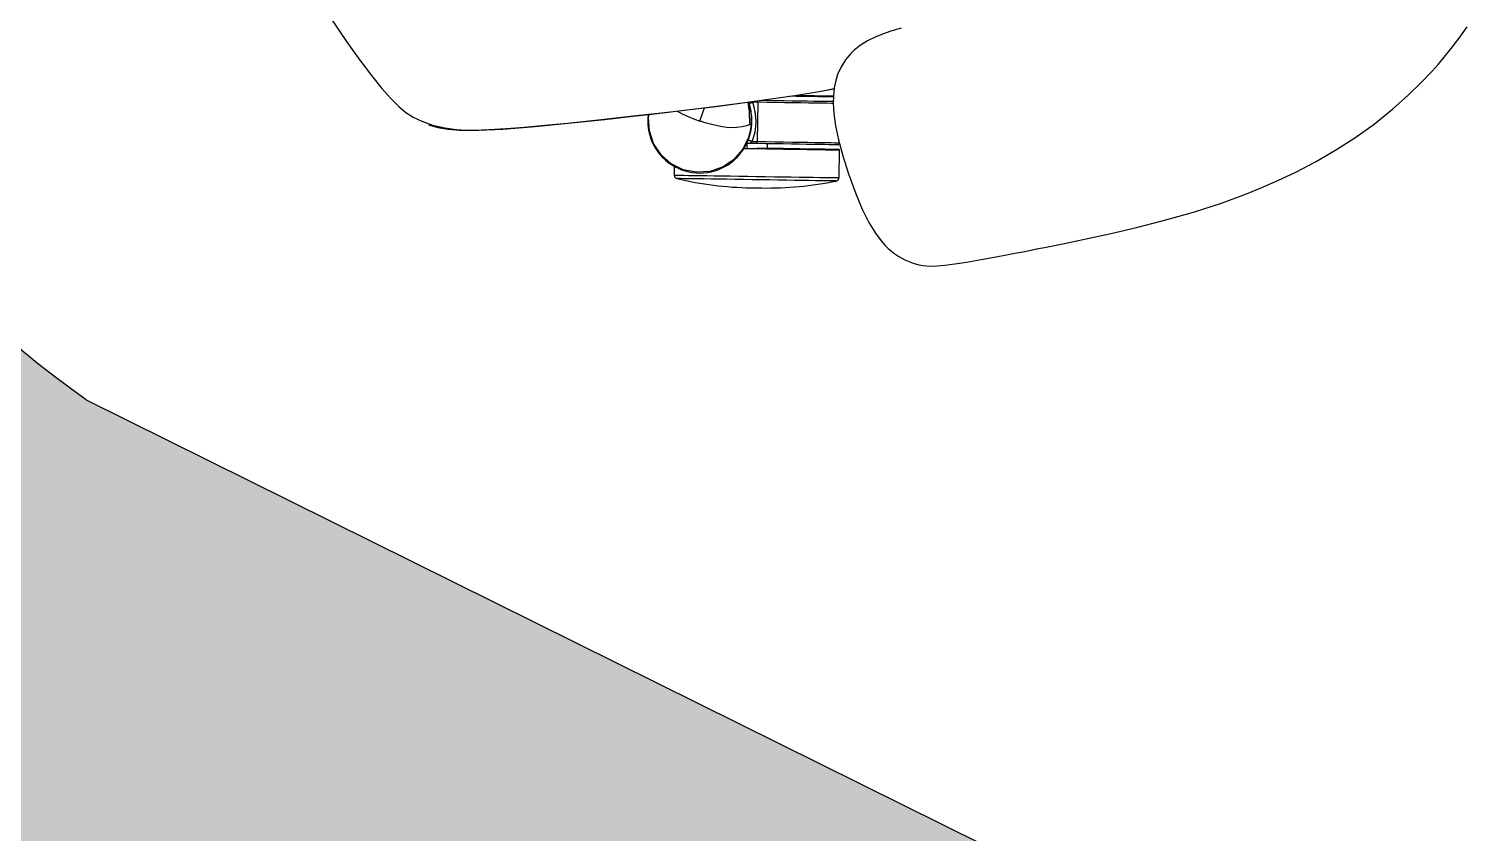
# Model space of a CAD drawing. Extents: x -15 to 8521, y -5327 to 1905.
# Drawn here: x 3983.3 to 4036.7, y -4774.5 to -4744.7 of the extents above; entities that cross this region are included whole.
import ezdxf

# ---------------------------------------------------------------- set-up
doc = ezdxf.new("R2010")
doc.units = 0
doc.layers.add('AR-HTC-MOB', color=253, linetype='Continuous', plot=False)
doc.layers.add('AR-MOB', color=2, linetype='Continuous')

# ---------------------------------------------------------------- blocks, each defined once
blk = doc.blocks.new('CAD-GIR-TELA')
at = {"color": 1, "linetype": 'Continuous'}
for p, q in [((0.3068505896405895, -0.1001565341407513), (0.2969838718147457, -0.09770269025830203)), ((0.2728117821836804, -0.1231839412798763), (0.2723716468578914, -0.1249537115068051)), ((0.2728117821836804, -0.1231839412798763), (0.286922949987229, -0.1266933829379013)), ((0.2801974449305362, -0.1274259566280307), (0.2803069238805165, -0.128075764319874)), ((0.2864828146612126, -0.1284631531648301), (0.286922949987229, -0.1266933829379013)), ((0.2876722263499687, -0.1268797281809384), (0.2869844158281012, -0.1296453628806375)), ((0.2901537570362507, -0.1235664268938308), (0.2885927872544016, -0.1231782227373515)), ((0.286763306377452, -0.1305343755457216), (0.2871239029925619, -0.1308859696905529)), ((0.2868318383038968, -0.1306011749188656), (0.2883126352583076, -0.1309694490987567)), ((0.2682377402784368, -0.1620451565954681), (0.2692855359362056, -0.1523412643759912)), ((0.2889580266448775, -0.1586923464092251), (0.2920985146840849, -0.1594733861625173))]:
    blk.add_line(p, q, dxfattribs=at)
at = {"color": 1, "linetype": 'Continuous', "flags": 128}
for points in [[(0.3062636519582611, -0.09638291842929902), (0.3137114599851429, -0.09550804360242182), (0.320143609435263, -0.09444648381395382), (0.325593415089088, -0.09313942866810976), (0.3299703993802723, -0.0916705670592819), (0.3331833826980528, -0.09023510514452937), (0.3351814530149113, -0.0891396927072492), (0.3365174632440358, -0.08830065220399774), (0.3378145194294575, -0.08738234475094941), (0.3390624074752395, -0.08637941984488862), (0.3402977486966847, -0.08524218844786446), (0.3420861466477163, -0.08325683479961299), (0.3439706840661074, -0.08054348230734831), (0.3449946317023205, -0.07861668994564752), (0.345633953508468, -0.07710642269239543), (0.346012781518084, -0.07601856891824355), (0.3464655768871125, -0.07440779119770013), (0.3469191875983597, -0.07217804059882837), (0.3473057611174681, -0.06935365778190317), (0.3476959809211166, -0.06552235838626075), (0.3480285623320469, -0.06124039815631477), (0.3483470342248438, -0.05576893565557839), (0.3485706802212007, -0.0508772937937465), (0.3487407644263385, -0.04673859156628168), (0.3488867741248214, -0.04302676444513054), (0.3490017338292546, -0.04001472279878726), (0.3490949970318979, -0.03752032823786067), (0.3491884187756114, -0.03481987641816886), (0.349285781217759, -0.0318294095454803), (0.3494973107065107, -0.02484015791105776), (0.3496954780434862, -0.01664626685214898), (0.3498269705614803, -0.007260111187406437), (0.3498169829358631, 0.003060716303934896), (0.3496117268598482, 0.01294104257704021), (0.3490311078799095, 0.02489724815086447), (0.34811129435775, 0.0357652092875469), (0.3469003447087289, 0.04556445963589795), (0.3459433663213076, 0.05164764206801919), (0.3447563099991839, 0.05803642685168597), (0.3431856243366838, 0.06521980603611155), (0.3411369817124523, 0.07315969754381513), (0.3384992725234497, 0.08179829310711284), (0.3357581312964157, 0.08947205152435345), (0.3324302562184585, 0.09751602052165254), (0.3286473209857377, 0.1054207458096243), (0.3249142106931231, 0.1122584928471042), (0.3213763688206654, 0.1180683742181827), (0.3181792841839979, 0.1229214357267665), (0.3162829246705314, 0.125654072728139), (0.3142269441852932, 0.1284757038647513), (0.3116974456806929, 0.1317263050018482), (0.3085431198990136, 0.1355045748223347), (0.305157153474056, 0.1393337453196182)], [(0.258049266631815, -0.06521348910973757), (0.2583575017765725, -0.06951416766014518), (0.2586365666866186, -0.07207564470490979), (0.2590969264017531, -0.07499681812305425), (0.2598663592100365, -0.07837244586880843), (0.2605751415037503, -0.08058641667321353), (0.2611264090703571, -0.08196648799457762), (0.2614737341316413, -0.08273545654583359), (0.262060015043744, -0.08386907562908164), (0.2631571147283012, -0.08564574208230624), (0.2648712961820365, -0.0879057046959133), (0.2670480115234568, -0.09015032915067422), (0.2694674648735145, -0.0920157236146224), (0.2719913467508377, -0.09344636157629793), (0.2740634070955821, -0.09435683857509503), (0.2755561846697674, -0.09490363887834974), (0.276852267003278, -0.09531558348862745), (0.2794996241143508, -0.0960063608567907), (0.2831931236075889, -0.09667330718957601), (0.287797671940325, -0.0970930142943871), (0.2931953878994591, -0.09718340124754832), (0.2993389377677431, -0.09694677812603913), (0.3062636519582611, -0.09638291842929902)], [(0.2531143110609264, -0.2437751989327808), (0.2563168311457957, -0.2376435843939362), (0.2589450962448154, -0.2291320367376102), (0.2611030592936459, -0.217496896227658), (0.2628744941300738, -0.2055358327293106), (0.2644821181738735, -0.1933690148948699), (0.2661418319128188, -0.1798614195026857), (0.2673523965515869, -0.1695099164176099), (0.2681981747548434, -0.1623908057285917), (0.2689963022062329, -0.1554168328016203), (0.2697817242926703, -0.1482907919148602), (0.2708024785981706, -0.138510531663087), (0.2717650962658809, -0.1287925865508441), (0.2726517762012008, -0.1190358798912712), (0.2734499489588416, -0.1092048321820585), (0.2740982619009174, -0.09932936102359236), (0.2742683007995765, -0.09443188738487152)], [(0.2724110085498523, -0.1215963944187024), (0.2728542919005577, -0.1198139981042914), (0.2736364074364701, -0.1166691164130498), (0.2743994083073176, -0.1136012255515197), (0.2751339636724879, -0.1106476263062177), (0.2758311503409914, -0.1078442605366945), (0.276482498073392, -0.1052252243616749), (0.2770801028202641, -0.1028223831031028), (0.2776166493893015, -0.1006649635896792), (0.2780856378831231, -0.09877919186237705), (0.2784813610633137, -0.09718803270425269), (0.2787989950079464, -0.09591083288387381), (0.2788550706920887, -0.09568531277909642)], [(0.279597915117165, -0.09589752169131316), (0.2793969847650715, -0.09670544427035566), (0.2789910021681408, -0.0983378448968324), (0.2785098518747873, -0.1002724903501075), (0.2779593996197036, -0.10248582702161), (0.2773463264929887, -0.1049509494482663), (0.2766781062280188, -0.1076378607640436), (0.2759628240526126, -0.1105138803372938), (0.2752092446187362, -0.1135440287939673), (0.2744264722971366, -0.116691435712255), (0.2736240644437657, -0.1199178264719194), (0.2728117821832257, -0.1231839412798763)], [(0.2772636397571659, -0.0954195986855666), (0.2771710106715091, -0.09579207402111933), (0.2768086928372213, -0.0972488870656889), (0.2763698257924716, -0.09901352757651694), (0.2758597317340445, -0.1010646048307535), (0.2752845934935522, -0.1033771950237679), (0.2746513865743054, -0.1059232489942588), (0.2739678111634021, -0.1086718413162089), (0.273338227861359, -0.1112033894405613)], [(0.2735186847019122, -0.1088782184356205), (0.2739296724460019, -0.107225706670306), (0.2745907133908077, -0.1045677051329221), (0.2751994155185002, -0.1021201346625276), (0.2757486674374832, -0.09991168990336519), (0.2762319919183938, -0.09796826846422846), (0.276643749667528, -0.09631264263089179), (0.2768944596693927, -0.09530450876081886)], [(0.2741140020407329, -0.09887609003226316), (0.2743046503389905, -0.0952232205263499), (0.2743140264851718, -0.09444863534872638)], [(0.286922949987229, -0.1266933829379013), (0.2877352322473143, -0.1234272681294897), (0.288537640116374, -0.1202008773707348), (0.2893203897695003, -0.1170534704519923), (0.290073991856616, -0.1140233219957736), (0.2907892513942443, -0.1111473024070619), (0.2914574942967647, -0.1084603911062914), (0.2920705674234796, -0.1059952686646284), (0.292621019679018, -0.1037819320085873), (0.2931021699716894, -0.1018472865553122), (0.2935081525690748, -0.1002148859288354), (0.2938340302662255, -0.09890458084328202), (0.2940758170764184, -0.09793231525418378), (0.294230614063963, -0.09730989995250638), (0.2942965188638027, -0.09704492190758174)], [(0.2948594952899839, -0.09798028307204731), (0.2947952664187596, -0.09823856872299075), (0.29464438747641, -0.0988452552032868), (0.294408692900106, -0.09979295936091148), (0.2940910589716168, -0.1010701648474424), (0.2936953357752827, -0.1026613240060215), (0.2932263472966952, -0.1045470843992007), (0.2926898007278851, -0.1067045039126242), (0.292092195981013, -0.1091073565053193), (0.2914408482486124, -0.1117263926798842), (0.2907436615805636, -0.1145297584344007), (0.2900091062149386, -0.1174833463765026), (0.2892461053286297, -0.1205512485566942), (0.288463989808406, -0.1236961189292742), (0.2876722263499687, -0.1268797281809384)], [(0.2892331961472792, -0.1272679436556245), (0.2900343583889935, -0.1240464787811106), (0.2908258274180753, -0.1208641264761354), (0.2915979326601246, -0.1177595123840547), (0.2923413432736197, -0.1147703109354552), (0.2930470228336617, -0.1119328151057744), (0.2937064331563306, -0.1092814606713546), (0.2943115116365789, -0.1068484413390252), (0.2948549657505737, -0.1046632897309792), (0.2953301597131031, -0.1027525262861673), (0.2957313636318304, -0.101139353544113), (0.2960536856414819, -0.09984333915508614), (0.2962932076807192, -0.09888022324321355), (0.2964470308324962, -0.09826169201505763), (0.296513297989577, -0.09799526452616192), (0.296516061004013, -0.09798414450779092)], [(0.2969838718147457, -0.09770269025830203), (0.296973046209132, -0.09774618516121336), (0.296886690551446, -0.0980933856694719), (0.2967149983621766, -0.0987837327370471), (0.2964599853046366, -0.09980912981700385), (0.2961246408792704, -0.1011575396487387), (0.2957128831144473, -0.1028131541638686), (0.2952295586333094, -0.1047565869212121), (0.2946803293677931, -0.1069650316803745), (0.2940716046027774, -0.1094126021507691), (0.2934105636575168, -0.1120705923540299), (0.2927049520417313, -0.1149078617299892), (0.2919630135243096, -0.1178911294555292), (0.2911934448125066, -0.1209854275361977), (0.2904053050021957, -0.1241544743156737), (0.2896078343364934, -0.1273611162769157)], [(0.2948594952899839, -0.09798028307204731), (0.2948814409139686, -0.09783057047843613), (0.2948737633339533, -0.09767946505098735), (0.294836711702601, -0.0975327419569112), (0.2947717581171219, -0.09739606311359239), (0.2946813938165178, -0.09727468279061213), (0.2945690612393719, -0.09717324376242686), (0.2944949579771219, -0.09712480033704196)], [(0.2994745521625646, -0.129814960159365), (0.3002720454812788, -0.126608318198123), (0.3010601852918171, -0.1234392714027308), (0.3018297313499261, -0.1203449846561853), (0.3025716698675751, -0.1173617169156387), (0.3032772814831333, -0.114524447554686), (0.3039383450811783, -0.111866446017757), (0.3045470471934095, -0.1094188755628238), (0.3050962764748419, -0.1072104307877453), (0.3055796009557525, -0.1052670093645247), (0.3059913587051142, -0.1036113835307333), (0.3063267031459418, -0.102262973683537), (0.3065817161877931, -0.101237587938158), (0.3067534083772898, -0.1005472408705828), (0.3068397640349758, -0.1002000290436627), (0.3068505896405895, -0.1001565341412061)], [(0.3078263882650845, -0.101439016535096), (0.3078020193456723, -0.1015369678189018), (0.3076940804203332, -0.101970976938901), (0.3075011900057234, -0.1027466492032545), (0.3072256354778347, -0.1038545744927433), (0.3068708140297076, -0.1052813000610513), (0.3064410060649152, -0.107009511754768), (0.3059414431829737, -0.1090182378165991), (0.3053781723433531, -0.1112830866763943), (0.3047580331310655, -0.1137765753451276), (0.3040885898913075, -0.1164684238488007), (0.3033779052004775, -0.1193259629048953), (0.3026346531114541, -0.1223145075678076), (0.3018678474302305, -0.1253977648775617), (0.3010867963432702, -0.1285383321796871), (0.3003009665783338, -0.1316980820906792), (0.2995199154909187, -0.1348386494087208), (0.2987531098096952, -0.1379219180521432), (0.2980098577208992, -0.1409104627000488), (0.2972991956826263, -0.1437680017561433), (0.2966297297898564, -0.1464598502602712), (0.2960095905780236, -0.1489533276094335), (0.2954463197379482, -0.1512181764692286), (0.2949467568566888, -0.1532269025315145), (0.2945169488914416, -0.1549551255438928), (0.294162127443542, -0.1563818511267527), (0.2938865955686651, -0.1574897764016896), (0.2936936825005887, -0.1582654486660431), (0.2935857435759317, -0.1586994464514646), (0.2935613746562922, -0.1587974090698481)], [(0.2060974453045219, -0.2705407441640091), (0.2167144813049617, -0.2664023986417305), (0.2241799092314523, -0.263285871858443), (0.2307089908229045, -0.2603826410727379), (0.2362191978843384, -0.2577308450186138), (0.2406756982334173, -0.2553512968966061), (0.2441994758787587, -0.2531569163488712), (0.2468995568326591, -0.2510922844617198), (0.2491994303411502, -0.2488822769932995), (0.2514700430335779, -0.2460842900622993), (0.2537135011391456, -0.2425476938169595), (0.2558044949707892, -0.2383100381489385), (0.2575855777133711, -0.2334935979552029), (0.2589911843026584, -0.2281968680858881), (0.2601325828823065, -0.2224268013760593), (0.2611846815955232, -0.2161845981472652), (0.2622080177372936, -0.2094344297429416), (0.2632356116430401, -0.2020407270583746), (0.2643291103333922, -0.1936507069476647), (0.265179214245336, -0.1868540654741082), (0.2660082558033992, -0.180021776522608), (0.2667607254977611, -0.1736529387017072), (0.2674078607562933, -0.1681880610126427), (0.26796451847963, -0.1636335867269736), (0.2687047357626398, -0.1574099998874772), (0.2695033614743352, -0.150440092228564), (0.270296732900988, -0.1430688560503768), (0.2713834146436511, -0.1325704486926043), (0.2723701068173341, -0.1220713732150216)], [(0.2801974449305362, -0.1274259566280307), (0.2825731655736945, -0.1283050156243917), (0.2848062963341818, -0.1294928306469956), (0.2886333719209233, -0.1326652972420561), (0.2915284268813139, -0.1367189743532435), (0.2932875413630427, -0.1413683424948431), (0.2937504149699635, -0.1463177699406515), (0.2929311345837959, -0.1512312555100834), (0.2908874291470056, -0.1557627423758277), (0.2877149625521724, -0.1595898066448171), (0.2836612741223234, -0.1624848616197596), (0.2790119059959579, -0.1642439761017158), (0.2740625011879274, -0.1647068497090913), (0.2691489929654836, -0.1638875693065529), (0.2680903490802393, -0.1634101219087825)], [(0.2719007786038219, -0.1267997025443037), (0.2755183856561416, -0.1271206317201177), (0.2803069238805165, -0.1280757643203287)], [(0.2737094689030073, -0.1264268195614022), (0.2729523790719668, -0.126481321232859), (0.2727595792387092, -0.1264968915288591), (0.2726626697503889, -0.1265048635218591), (0.272614090437628, -0.1265088834829839), (0.2726019286235442, -0.1265099026259122), (0.2725958364051166, -0.1265104008862181), (0.2725943190023372, -0.1265105254392438), (0.2725942284052962, -0.1265105367738215), (0.2725942057675184, -0.1265105367733668), (0.2725941831142791, -0.1265105367738215), (0.2725941831142791, -0.1265105480920283), (0.2724682845703228, -0.1265201960140985), (0.2721309471501172, -0.1265387444750559)], [(0.2725450149750941, -0.1264881268771205), (0.2725416631030839, -0.1264586395759579), (0.2725318113648427, -0.126371321384795), (0.272515799434359, -0.1262295241599531), (0.2724942388360887, -0.1260387059869572), (0.2724679675040989, -0.1258061821044976), (0.2724379819585465, -0.1255408983115558), (0.272405482520071, -0.1252530574311095), (0.2723716468578914, -0.1249537115068051)], [(0.2727963138033829, -0.1264934377559257), (0.273634663564053, -0.1264297977263595), (0.2744752554419847, -0.1264200818759491), (0.2753155981968121, -0.1264591151675631), (0.2761532685192378, -0.1265417339595842), (0.2769859337092839, -0.126662785897679), (0.2801974449305362, -0.1274259566280307)], [(0.2876722263499687, -0.1268797281809384), (0.2876578224193054, -0.1268761498390631), (0.2876151994519205, -0.1268655394005691), (0.2875459428109934, -0.1268483271478544), (0.2874527701899297, -0.1268251472306474), (0.2873392372912349, -0.1267969168761738), (0.2872096924622838, -0.1267647005324761), (0.2870691408645598, -0.1267297438112109), (0.286922949987229, -0.1266933829379013)], [(0.2896078343364934, -0.1273611162769157), (0.2888103410175518, -0.1305677469199509), (0.288431535660493, -0.1320908610778133)], [(0.2803069238805165, -0.1280757643203287), (0.2804241483547685, -0.1292432756913513), (0.2804328677309513, -0.1308252059257029), (0.2801971731548747, -0.1329754461189623), (0.2797141431021828, -0.1351174765145515), (0.2792959080938999, -0.1364718653458112), (0.2787315954585665, -0.1379961911593455), (0.2779708819955431, -0.1397532333835443), (0.2770272431050671, -0.1416587765461372), (0.2757668988319892, -0.1439254145675477), (0.2755910168223181, -0.1442241037066196), (0.2754142289043102, -0.1445207432261668), (0.2752374862923261, -0.1448140082356986), (0.2750617401702584, -0.1451024832640542), (0.2748864696552573, -0.1453873459790884), (0.2747119012167332, -0.1456683472588338)], [(0.2856109010290311, -0.1297376069564962), (0.2856276603115475, -0.1297131134679148), (0.2856772814202486, -0.1296405955522459), (0.2857578392736286, -0.1295228275271256), (0.2858662764433575, -0.1293643276289913), (0.2859984030935721, -0.1291711993944773), (0.2861491461642345, -0.1289508599643341), (0.2863127078192065, -0.1287117795600352), (0.2864828146612126, -0.1284631531648301)], [(0.2864828146612126, -0.1284631531648301), (0.2867377144841612, -0.1289991675016608), (0.2868813008717552, -0.1293571709616117), (0.2869431517387966, -0.1295265983653735), (0.2869744508402619, -0.1296162266175998), (0.2869844158281012, -0.1296453628806375)], [(0.2869844158281012, -0.1296453628806375), (0.2869828531504481, -0.129651624973576), (0.2869557891444856, -0.1297604924443476), (0.2868346013190148, -0.1302477349709079), (0.286763306377452, -0.1305343755457216)], [(0.2920985146840849, -0.1594733861625173), (0.2921093176364593, -0.1594298912746126), (0.2921956732946001, -0.1590826794476925), (0.2923673654838694, -0.158392332380572), (0.2926223785407274, -0.1573669466192769), (0.2929577229665483, -0.1560185367879967), (0.2933694807309166, -0.1543629109542053), (0.2938528052125093, -0.1524194895155233), (0.2944020571308101, -0.1502110447559062), (0.2950107592432687, -0.1477634742855116), (0.2956718002035359, -0.1451054727635892), (0.2963774344568719, -0.1422682147062915), (0.2971193729747483, -0.1392849469812063), (0.297888919033312, -0.136190648900083), (0.2986770588431682, -0.133021602120607), (0.2994745521625646, -0.129814960159365)], [(0.3031180002305973, -0.1328214757604655), (0.3031554368719753, -0.1326709138688784), (0.3032620848784973, -0.1322421250461048), (0.3034216831977119, -0.1316003912638735), (0.3036099308380926, -0.1308434260017748), (0.3037981784939348, -0.1300864607392214), (0.3039577767972332, -0.1294447382761064), (0.3040644248039825, -0.1290159494533327), (0.3041018614455879, -0.1288653762417198)], [(0.2747119012167332, -0.1456683472588338), (0.271844068787459, -0.1438786583898946), (0.2703031195480889, -0.1429170259084458)], [(0.2692093943730924, -0.1530462418591014), (0.2695865238017632, -0.1526504733724323), (0.2708305617459246, -0.1511950531617003), (0.2721276179308916, -0.1495100645961429), (0.2736098643285914, -0.1473819172329058), (0.2738008749988694, -0.1470926608658374), (0.2739896661903458, -0.1468035177326783), (0.2741754225914974, -0.1465158580149364), (0.2743573288910284, -0.1462312444223244), (0.2745362003847731, -0.1459486238245518), (0.2747119012167332, -0.1456683472588338)], [(0.2533311853851501, -0.2439611138593136), (0.2550255274593383, -0.2407765307561931), (0.2565109445351936, -0.2371891810248599), (0.2577836318162099, -0.2332603719810322), (0.2583940778006308, -0.2309164486991904)]]:
    blk.add_lwpolyline(points, dxfattribs=at)
at = {"color": 1, "linetype": 'Continuous'}
for centre, radius, start, end in [((0.296890693155774, -0.09807731873479497), 0.0003860447300971537, 76.03390303946594, 166.0339030391974), ((0.3065400138752921, -0.1014053109852284), 0.001286815761843249, 358.4991088995183, 76.03390303946594), ((0.1803976665607934, -0.09810019418591764), 0.1274724551363059, 346.0339030393869, 358.4991088995183), ((0.2747119116397698, -0.1456683443557267), 0.01930223650485769, 256.0339030394659, 94.44615177824339), ((0.2747119116397698, -0.1456683443557267), 0.0208464154252463, 55.62208102940522, 96.4457250487359), ((0.1794137859358216, -0.1020562948779116), 0.1274724551363059, 333.568697179449, 346.0339030393869), ((0.2924090771070951, -0.1582246111711356), 0.001286815761843249, 256.0339030394659, 333.568697179449), ((0.2747119116397698, -0.1456683443557267), 0.01930223650485769, 249.6728837782364, 256.0339030394659)]:
    blk.add_arc(centre, radius, start, end, dxfattribs=at)
blk = doc.blocks.new('EST-2')
at = {"layer": 'AR-HTC-MOB'}
h = blk.add_hatch(color=256, dxfattribs=at)
h.dxf.hatch_style = 1
h.paths.add_polyline_path([(1.400176404448523, -0.0003860342305783554), (1.500182413998566, -0.0002170894633664183), (1.500182413998566, 0.09989584332846158), (1.400006651178956, 0.0999088628593745)])
h.paths.add_polyline_path([(0.5000847700901829, 0.6999414066003544), (8.485142576120097e-05, 0.6999999944894275), (4.489497840154399e-07, 0.0999999999989028), (1.400006656498013, 0.09990572021389377), (1.400006651178956, 0.09990886285937367), (1.400182413632972, 1.499899186922466), (0.8001824133425239, 1.499896482870086), (0.8001238261397603, 0.9999023454645061, -0.3267847727840242)])
h.paths.add_polyline_path([(1.360215140462384, 0.1651172989627516, -1), (1.310215140462464, 0.1651172989627516, -1)], flags=16)
h.paths.add_polyline_path([(1.318539660790196, 1.425895365457575, -1), (1.368539660790117, 1.425895365457575, -1)], flags=16)
h.paths.add_polyline_path([(0.09861175493288665, 0.1633417531991304, -1), (0.04861175493296632, 0.1633417531991304, -1)], flags=16)
h.paths.add_polyline_path([(2.100123749406009, 0.9999023454646456), (2.100182337295074, 1.499902341649897), (1.500182413998566, 1.499899637597864), (1.500182413998566, 0.09989897413738007), (2.900000281979828, 0.0998047070353532), (2.900084684455571, 0.6998047015258744), (2.40008468827021, 0.6998632894150593, -0.3267847727840635)])
h.paths.add_polyline_path([(1.589815138516177, 0.1650874061197196, -1), (1.539815138516256, 0.1650874061197196, -1)], flags=16)
h.paths.add_polyline_path([(2.850996434681602, 0.1680002783289278, -1), (2.800996434681681, 0.1680002783289278, -1)], flags=16)
h.paths.add_polyline_path([(1.52911212133598, 1.426251768073155, -1), (1.579112121335901, 1.426251768073155, -1)], flags=16)
h.paths.add_polyline_path([(1.400094533012631, 0.7999088571373357), (1.500182413998566, 0.7998958376064237), (1.500182413998566, 1.499895831884383), (1.400182414057216, 1.499902566124809)])
h.paths.add_polyline_path([(1.400006651178956, 0.0999088628593745), (1.500182413998566, 0.09989584332846158), (1.500182413998566, 0.7998958376064238), (1.400094533012631, 0.7999088571373357)])
h.paths.add_polyline_path([(2.200000217926672, 0.09985184672328423), (2.199993483686178, -0.0001481528524802794), (2.899993547739321, -0.0001952925404034023), (2.900000281979828, 0.09980470703535321)])
h.paths.add_polyline_path([(2.199993483686178, -0.0001481528524802794), (2.200000217926672, 0.09985184672328423), (1.500182413998566, 0.09989897413738007), (1.500182413998566, -0.0001010258918922591)])
h.paths.add_polyline_path([(0.7000915469258827, 0.09995285418065711), (0.7000848126854181, -4.71453950474654e-05), (1.400175910661376, -9.429121336146373e-05), (1.400006656498013, 0.09990572021389377)])
h.paths.add_polyline_path([(6.734240294292704e-06, 0.09999999957563621), (0, -4.163336342344337e-17), (0.7000848126854179, -4.71453950474654e-05), (0.7000915469258827, 0.09995285418065711)])
at = {"color": 0}
blk.add_line((2.100123749406009, 0.9999023454643143), (2.100182337295074, 1.499902341649897), dxfattribs=at)
blk.add_arc((2.455130907138667, 1.054856125663729), 0.3592352989331493, 188.7993330527004, 261.1857476638254, dxfattribs=at)
at = {"layer": 'AR-MOB', "color": 1, "xscale": -1, "rotation": 320.5397469830933}
blk.add_blockref('CAD-GIR-TELA', (2.598420082779441, 1.095706998833576), dxfattribs=at)

msp = doc.modelspace()

# ---------------------------------------------------------------- block references
at = {"layer": 'AR-MOB', "xscale": -100, "yscale": 100, "zscale": 100, "rotation": 243.6331207339299}
msp.add_blockref('EST-2', (3802.616845468857, -4902.167406799101), dxfattribs=at)

doc.saveas('drawing.dxf')
